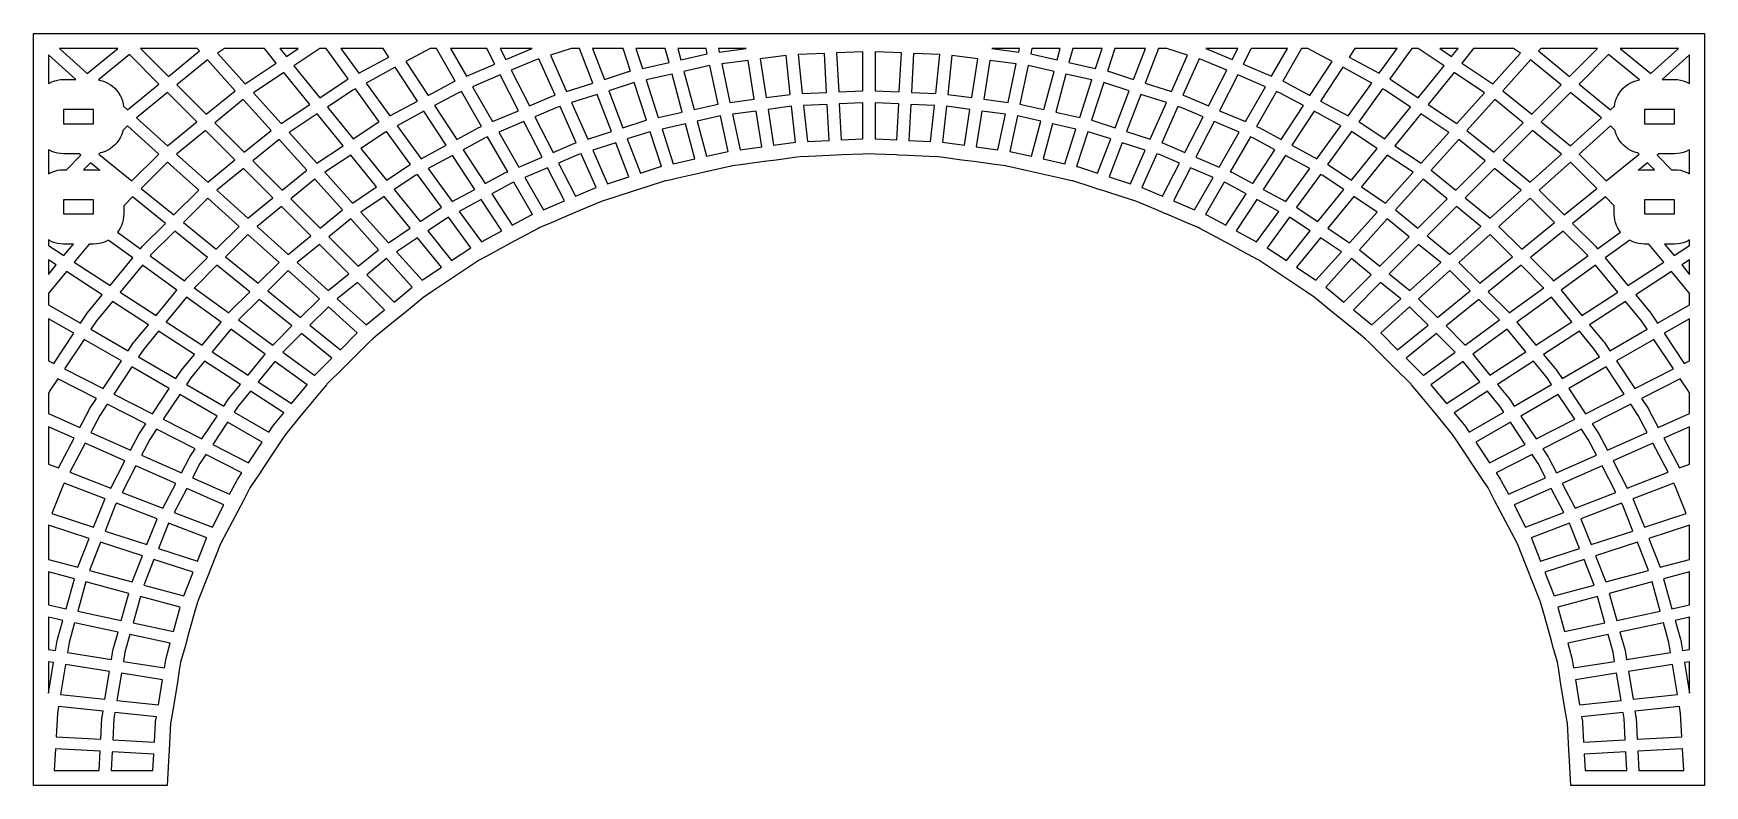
# Model space of a CAD drawing. Header units: millimetres. Extents: x 0 to 556, y 0 to 250.
import ezdxf

# ---------------------------------------------------------------- set-up
doc = ezdxf.new("R2010")
doc.units = ezdxf.units.MM

msp = doc.modelspace()

# ---------------------------------------------------------------- linework, layer by layer
at = {"color": 0}
for points in [[(0, 46.02), (0, 56.99), (0, 61.08), (0, 72.35), (0, 85.93), (0, 88.14), (0, 92.35), (0, 104.48), (0, 108.76), (0, 120.84), (0, 129.44), (0, 139.28), (0, 143.77), (0, 156.02), (0, 163.24), (0, 177.99), (0, 182.76), (0, 186.04), (0, 190), (0, 192.33), (0, 194.7), (0, 199.33), (0, 204.27), (0, 213.48), (0, 219.12), (0, 220), (0, 222.34), (0, 224.7), (0, 227.49), (0, 238.77), (0, 244.4), (0, 247.4), (0, 250), (3.09, 250), (6.15, 250), (12.48, 250), (24.92, 250), (30.58, 250), (34.24, 250), (40.57, 250), (49.96, 250), (55.34, 250), (63.86, 250), (71.06, 250), (72.73, 250), (77.88, 250), (93.64, 250), (104.41, 250), (113.01, 250), (117.78, 250), (131.1, 250), (143.49, 250), (148.12, 250), (152.61, 250), (164.25, 250), (168.63, 250), (179.64, 250), (198.62, 250), (208.69, 250), (212.83, 250), (222.57, 250), (226.66, 250), (236.13, 250), (240.18, 250), (249.46, 250), (253.48, 250), (262.65, 250), (266.65, 250), (275.75, 250), (279.75, 250), (288.85, 250), (292.85, 250), (302.02, 250), (306.04, 250), (315.32, 250), (319.37, 250), (328.84, 250), (332.93, 250), (342.67, 250), (346.81, 250), (356.88, 250), (375.86, 250), (386.87, 250), (391.25, 250), (402.89, 250), (407.38, 250), (412.01, 250), (424.4, 250), (437.72, 250), (442.49, 250), (451.09, 250), (461.86, 250), (477.62, 250), (482.77, 250), (484.44, 250), (491.64, 250), (500.16, 250), (505.54, 250), (514.93, 250), (521.26, 250), (524.92, 250), (530.58, 250), (543.02, 250), (549.35, 250), (552.41, 250), (555.5, 250), (555.5, 247.4), (555.5, 244.4), (555.5, 238.77), (555.5, 227.49), (555.5, 224.7), (555.5, 222.34), (555.5, 220), (555.5, 219.12), (555.5, 213.48), (555.5, 204.27), (555.5, 199.33), (555.5, 194.7), (555.5, 192.33), (555.5, 190), (555.5, 186.04), (555.5, 182.76), (555.5, 177.99), (555.5, 163.24), (555.5, 156.02), (555.5, 143.77), (555.5, 139.28), (555.5, 129.44), (555.5, 120.84), (555.5, 108.76), (555.5, 104.48), (555.5, 92.35), (555.5, 88.14), (555.5, 85.93), (555.5, 72.35), (555.5, 61.08), (555.5, 56.99), (555.5, 46.02), (555.5, 41.97), (555.5, 31.2), (555.5, 27.18), (555.5, 16.56), (555.5, 12.55), (555.5, 2), (555.5, 0), (511.06, 0), (510.95, 2), (510.5, 10.2), (510.43, 11.62), (510.29, 14.19), (509.94, 20.58), (509.64, 22.36), (509.42, 23.73), (508.99, 26.32), (507.66, 34.39), (507.01, 38.34), (506.58, 40.97), (505.1, 46.28), (504.6, 48.06), (504.02, 50.14), (501.84, 57.98), (501.01, 60.96), (500.68, 61.8), (497.68, 69.36), (497.32, 70.26), (496.2, 73.08), (493.3, 80.36), (493.2, 80.56), (492.2, 82.46), (491.32, 84.13), (487.59, 91.24), (485.72, 94.78), (483.51, 98.99), (481.72, 101.68), (479.49, 105.04), (475.1, 111.63), (472.88, 114.97), (471.74, 116.67), (468.02, 121.18), (465.46, 124.29), (460.5, 130.31), (458.1, 133.22), (457.94, 133.39), (452.42, 138.87), (449.85, 141.42), (449.56, 141.7), (444.12, 147.11), (442.73, 148.49), (441.13, 149.8), (435.21, 154.63), (432.09, 157.17), (426.25, 161.93), (425.76, 162.33), (422.93, 164.22), (416.68, 168.39), (413.34, 170.62), (407.37, 174.61), (407.16, 174.72), (403.61, 176.64), (397.12, 180.14), (395.83, 180.84), (393.59, 182.04), (387.73, 185.2), (387.13, 185.46), (383.43, 187.04), (376.74, 189.88), (376.68, 189.91), (373.05, 191.45), (367.03, 194.01), (366.41, 194.22), (362.58, 195.45), (355.76, 197.65), (353.8, 198.28), (351.95, 198.87), (345.48, 200.96), (345.17, 201.03), (341.25, 201.91), (334.34, 203.47), (332.39, 203.91), (330.43, 204.35), (323.56, 205.9), (323.27, 205.96), (319.59, 206.46), (312.62, 207.39), (308.66, 207.92), (301.71, 208.84), (300.62, 208.99), (297.72, 209.12), (290.73, 209.43), (287.59, 209.56), (286.73, 209.6), (279.75, 209.91), (277.75, 210), (275.75, 209.91), (268.77, 209.6), (264.77, 209.43), (257.78, 209.12), (254.88, 208.99), (253.79, 208.84), (246.84, 207.92), (242.88, 207.39), (235.91, 206.46), (232.23, 205.96), (231.94, 205.9), (225.07, 204.35), (223.53, 204), (221.16, 203.47), (214.25, 201.91), (211.94, 201.39), (210.33, 201.03), (210.02, 200.96), (203.55, 198.87), (199.74, 197.65), (192.92, 195.45), (189.09, 194.22), (188.47, 194.01), (182.45, 191.45), (178.76, 189.88), (172.07, 187.04), (168.37, 185.46), (167.77, 185.2), (161.91, 182.04), (158.38, 180.14), (151.89, 176.64), (150.52, 175.9), (148.34, 174.72), (148.13, 174.61), (142.16, 170.62), (138.82, 168.39), (132.57, 164.22), (129.74, 162.33), (129.25, 161.93), (123.41, 157.17), (120.29, 154.63), (114.37, 149.8), (112.77, 148.49), (111.38, 147.11), (105.94, 141.7), (103.08, 138.87), (97.56, 133.39), (97.4, 133.22), (95, 130.31), (90.04, 124.29), (87.48, 121.18), (83.76, 116.67), (82.62, 114.97), (81.27, 112.93), (80.4, 111.63), (76.01, 105.04), (75.32, 104), (73.78, 101.68), (71.99, 98.99), (69.78, 94.78), (67.91, 91.24), (64.18, 84.13), (62.3, 80.56), (62.2, 80.36), (59.3, 73.08), (57.82, 69.36), (54.82, 61.8), (54.49, 60.96), (53.66, 57.98), (51.48, 50.14), (50.4, 46.28), (48.92, 40.97), (48.49, 38.34), (47.84, 34.39), (46.51, 26.32), (45.86, 22.36), (45.56, 20.58), (45.21, 14.19), (45.07, 11.49), (45, 10.2), (44.55, 2), (44.44, 0), (0, 0), (0, 2), (0, 12.55), (0, 16.56), (0, 27.18), (0, 31.2), (0, 41.97), (0, 46.02)], [(28.11, 245), (8.64, 245), (17.9, 236.66), (28.11, 245)], [(44.85, 235.73), (55.2, 244.18), (54.46, 245), (35.58, 245), (44.85, 235.73)], [(63.57, 245), (61.24, 243.44), (70.43, 233.25), (80.73, 240.12), (76.78, 245), (63.57, 245)], [(88.04, 245), (81.93, 245), (84.07, 242.35), (88.04, 245)], [(86.6, 239.23), (95.18, 228.63), (103.94, 234.48), (104.26, 234.67), (104.63, 234.87), (97.27, 245), (95.24, 245), (86.6, 239.23)], [(108.19, 236.79), (118.11, 242.14), (116.26, 245), (102.22, 245), (108.19, 236.79)], [(123.83, 240.68), (131.17, 229.39), (139.16, 233.7), (139.49, 233.86), (140.24, 234.18), (133.99, 245), (131.83, 245), (123.83, 240.68)], [(143.94, 235.76), (153.34, 239.76), (150.67, 245), (138.61, 245), (143.94, 235.76)], [(155.16, 245), (157.03, 241.33), (165.22, 244.81), (165.56, 244.94), (165.74, 245), (155.16, 245)], [(185.98, 233.48), (181.56, 245), (178.79, 245), (171.85, 242.77), (177.24, 230.67), (185.98, 233.48)], [(189.79, 234.71), (197.83, 237.3), (198.18, 237.4), (198.49, 237.47), (196.04, 245), (185.85, 245), (189.79, 234.71)], [(202.41, 238.35), (211.28, 240.35), (210.03, 245), (200.25, 245), (202.41, 238.35)], [(214.17, 245), (215.18, 241.23), (223.98, 243.21), (224.01, 243.22), (223.63, 245), (214.17, 245)], [(227.98, 243.76), (236.93, 244.96), (236.92, 245), (227.72, 245), (227.98, 243.76)], [(318.57, 244.96), (327.52, 243.76), (327.78, 245), (318.58, 245), (318.57, 244.96)], [(331.87, 245), (331.49, 243.22), (331.52, 243.21), (340.32, 241.23), (341.33, 245), (331.87, 245)], [(344.22, 240.35), (353.09, 238.35), (355.25, 245), (345.47, 245), (344.22, 240.35)], [(357.32, 237.4), (357.67, 237.3), (365.71, 234.71), (369.65, 245), (359.46, 245), (357.01, 237.47), (357.32, 237.4)], [(378.26, 230.67), (383.65, 242.77), (376.71, 245), (373.94, 245), (369.52, 233.48), (378.26, 230.67)], [(389.76, 245), (389.94, 244.94), (390.28, 244.81), (398.47, 241.33), (400.34, 245), (389.76, 245)], [(402.16, 239.76), (411.56, 235.76), (416.89, 245), (404.83, 245), (402.16, 239.76)], [(423.67, 245), (421.51, 245), (415.26, 234.18), (416.01, 233.86), (416.34, 233.7), (424.33, 229.39), (431.67, 240.68), (423.67, 245)], [(437.39, 242.14), (447.31, 236.79), (453.28, 245), (439.24, 245), (437.39, 242.14)], [(460.26, 245), (458.23, 245), (450.87, 234.87), (451.24, 234.67), (451.56, 234.48), (460.32, 228.63), (468.9, 239.23), (460.26, 245)], [(473.57, 245), (467.46, 245), (471.43, 242.35), (473.57, 245)], [(478.72, 245), (474.77, 240.12), (485.07, 233.25), (494.26, 243.44), (491.93, 245), (478.72, 245)], [(500.3, 244.18), (510.65, 235.73), (519.92, 245), (501.04, 245), (500.3, 244.18)], [(546.86, 245), (527.39, 245), (537.6, 236.66), (546.86, 245)], [(6.17, 233.94), (7.1, 234.27), (8.05, 234.51), (9.02, 234.65), (10, 234.7), (14.1, 234.7), (5, 242.89), (5, 233.35), (5.29, 233.52), (6.17, 233.94)], [(23.83, 233.94), (24.71, 233.52), (25.56, 233.01), (26.34, 232.43), (27.07, 231.77), (27.73, 231.04), (28.31, 230.26), (28.82, 229.41), (29.24, 228.53), (29.57, 227.6), (29.81, 226.65), (29.93, 225.83), (31.25, 224.64), (41.73, 233.19), (31.95, 242.97), (21.64, 234.55), (21.95, 234.51), (22.9, 234.27), (23.83, 233.94)], [(67.09, 230.97), (57.88, 241.2), (57.85, 241.18), (47.69, 232.89), (57.47, 223.11), (67.09, 230.97)], [(158.85, 237.76), (164.9, 225.89), (172.44, 229.11), (172.78, 229.23), (173.41, 229.44), (168.02, 241.53), (166.78, 241.13), (158.85, 237.76)], [(224.84, 239.31), (216.22, 237.36), (219.61, 224.72), (227.56, 226.52), (224.84, 239.31)], [(237.55, 241.01), (228.82, 239.84), (231.53, 227.07), (239.59, 228.15), (237.55, 241.01)], [(243.56, 228.68), (251.59, 229.75), (250.23, 242.7), (241.52, 241.54), (243.56, 228.68)], [(262.99, 243.35), (254.22, 242.96), (255.58, 230.02), (263.67, 230.38), (262.99, 243.35)], [(275.75, 243.91), (266.99, 243.52), (267.67, 230.56), (275.75, 230.92), (275.75, 243.91)], [(279.75, 230.92), (287.83, 230.56), (288.51, 243.52), (279.75, 243.91), (279.75, 230.92)], [(291.83, 230.38), (299.92, 230.02), (301.28, 242.96), (292.51, 243.35), (291.83, 230.38)], [(313.98, 241.54), (305.27, 242.7), (303.91, 229.75), (311.94, 228.68), (313.98, 241.54)], [(326.68, 239.84), (317.95, 241.01), (315.91, 228.15), (323.97, 227.07), (326.68, 239.84)], [(339.28, 237.36), (330.66, 239.31), (327.94, 226.52), (335.89, 224.72), (339.28, 237.36)], [(388.72, 241.13), (387.48, 241.53), (382.09, 229.44), (382.72, 229.23), (383.06, 229.11), (390.6, 225.89), (396.65, 237.76), (388.72, 241.13)], [(497.65, 241.18), (497.62, 241.2), (488.41, 230.97), (498.03, 223.11), (507.81, 232.89), (497.65, 241.18)], [(525.93, 227.6), (526.26, 228.53), (526.68, 229.41), (527.19, 230.26), (527.77, 231.04), (528.43, 231.77), (529.16, 232.43), (529.94, 233.01), (530.79, 233.52), (531.67, 233.94), (532.6, 234.27), (533.55, 234.51), (533.86, 234.55), (523.55, 242.97), (513.77, 233.19), (524.25, 224.64), (525.57, 225.83), (525.69, 226.65), (525.93, 227.6)], [(546.48, 234.65), (547.45, 234.51), (548.4, 234.27), (549.33, 233.94), (550.21, 233.52), (550.5, 233.35), (550.5, 242.89), (541.4, 234.7), (545.5, 234.7), (546.48, 234.65)], [(83.26, 237), (73.13, 230.24), (82.31, 220.04), (91.84, 226.4), (83.26, 237)], [(120.3, 238.78), (110.56, 233.52), (118.52, 222.57), (127.64, 227.48), (120.3, 238.78)], [(155.16, 236.19), (145.96, 232.27), (152.65, 220.68), (161.21, 224.32), (155.16, 236.19)], [(191.23, 230.97), (195.96, 218.66), (203.31, 221.03), (203.66, 221.13), (203.79, 221.16), (199.73, 233.65), (199.06, 233.49), (191.23, 230.97)], [(212.31, 236.48), (203.65, 234.53), (207.71, 222.04), (215.7, 223.84), (212.31, 236.48)], [(351.85, 234.53), (343.19, 236.48), (339.8, 223.84), (347.79, 222.04), (351.85, 234.53)], [(359.54, 218.66), (364.27, 230.97), (356.44, 233.49), (355.77, 233.65), (351.71, 221.16), (351.84, 221.13), (352.19, 221.03), (359.54, 218.66)], [(409.54, 232.27), (400.34, 236.19), (394.29, 224.32), (402.85, 220.68), (409.54, 232.27)], [(444.94, 233.52), (435.2, 238.78), (427.86, 227.48), (436.98, 222.57), (444.94, 233.52)], [(482.37, 230.24), (472.24, 237), (463.66, 226.4), (473.19, 220.04), (482.37, 230.24)], [(44.57, 230.35), (34.26, 221.93), (44.6, 212.62), (54.35, 220.57), (44.57, 230.35)], [(69.77, 227.99), (60.31, 220.27), (70.09, 210.49), (78.99, 217.76), (69.77, 227.99)], [(97.71, 225.51), (106.29, 214.91), (114.43, 220.34), (114.75, 220.53), (114.97, 220.65), (107.01, 231.61), (106.16, 231.15), (97.71, 225.51)], [(133.35, 226.02), (140.69, 214.73), (148.06, 218.71), (148.4, 218.87), (148.94, 219.1), (142.25, 230.69), (141.06, 230.18), (133.35, 226.02)], [(187.42, 229.74), (178.88, 226.99), (184.26, 214.9), (192.14, 217.43), (187.42, 229.74)], [(376.62, 226.99), (368.08, 229.74), (363.36, 217.43), (371.24, 214.9), (376.62, 226.99)], [(414.44, 230.18), (413.25, 230.69), (406.56, 219.1), (407.1, 218.87), (407.44, 218.71), (414.81, 214.73), (422.15, 226.02), (414.44, 230.18)], [(449.34, 231.15), (448.49, 231.61), (440.53, 220.65), (440.75, 220.53), (441.07, 220.34), (449.21, 214.91), (457.79, 225.51), (449.34, 231.15)], [(495.19, 220.27), (485.73, 227.99), (476.51, 217.76), (485.41, 210.49), (495.19, 220.27)], [(501.15, 220.57), (510.9, 212.62), (521.24, 221.93), (510.93, 230.35), (501.15, 220.57)], [(10, 224.7), (10, 220), (20, 220), (20, 224.7), (10, 224.7)], [(94.37, 223.28), (85.02, 217.04), (94.2, 206.84), (102.95, 212.68), (94.37, 223.28)], [(129.82, 224.12), (120.89, 219.3), (128.85, 208.34), (137.16, 212.82), (129.82, 224.12)], [(166.72, 222.32), (172.76, 210.46), (179.67, 213.4), (180.01, 213.53), (180.43, 213.66), (175.05, 225.76), (174.01, 225.43), (166.72, 222.32)], [(228.39, 222.6), (220.64, 220.86), (223.77, 209.18), (230.9, 210.79), (228.39, 222.6)], [(240.22, 224.2), (232.36, 223.15), (234.87, 211.36), (242.1, 212.33), (240.22, 224.2)], [(252.01, 225.77), (244.18, 224.73), (246.06, 212.86), (253.27, 213.82), (252.01, 225.77)], [(263.88, 226.39), (256, 226.04), (257.26, 214.1), (264.51, 214.42), (263.88, 226.39)], [(275.75, 226.91), (267.88, 226.56), (268.51, 214.6), (275.75, 214.92), (275.75, 226.91)], [(287.62, 226.56), (279.75, 226.91), (279.75, 214.92), (286.99, 214.6), (287.62, 226.56)], [(299.5, 226.04), (291.62, 226.39), (290.99, 214.42), (298.24, 214.1), (299.5, 226.04)], [(311.32, 224.73), (303.49, 225.77), (302.23, 213.82), (309.44, 212.86), (311.32, 224.73)], [(323.14, 223.15), (315.28, 224.2), (313.4, 212.33), (320.63, 211.36), (323.14, 223.15)], [(334.86, 220.86), (327.11, 222.6), (324.6, 210.79), (331.73, 209.18), (334.86, 220.86)], [(381.49, 225.43), (380.45, 225.76), (375.07, 213.66), (375.49, 213.53), (375.83, 213.4), (382.74, 210.46), (388.78, 222.32), (381.49, 225.43)], [(434.61, 219.3), (425.68, 224.12), (418.34, 212.82), (426.65, 208.34), (434.61, 219.3)], [(470.48, 217.04), (461.13, 223.28), (452.55, 212.68), (461.3, 206.84), (470.48, 217.04)], [(535.5, 224.7), (535.5, 220), (545.5, 220), (545.5, 224.7), (535.5, 224.7)], [(28.82, 215.29), (28.31, 214.44), (27.73, 213.66), (27.07, 212.93), (26.34, 212.27), (25.56, 211.69), (24.71, 211.18), (23.83, 210.76), (22.9, 210.43), (22.21, 210.26), (21.79, 209.84), (32.69, 201.02), (41.64, 209.9), (31.26, 219.25), (29.72, 217.72), (29.57, 217.1), (29.24, 216.17), (28.82, 215.29)], [(57.19, 217.73), (47.61, 209.91), (57.95, 200.6), (66.97, 207.95), (57.19, 217.73)], [(108.82, 211.79), (117.41, 201.19), (124.92, 206.21), (125.24, 206.4), (125.3, 206.43), (117.34, 217.38), (116.65, 217.01), (108.82, 211.79)], [(163.03, 220.75), (154.66, 217.19), (161.35, 205.6), (169.07, 208.89), (163.03, 220.75)], [(208.49, 205.72), (208.78, 205.8), (205.03, 217.34), (204.54, 217.23), (197.39, 214.92), (201.76, 203.55), (208.49, 205.72)], [(216.74, 219.98), (208.95, 218.22), (212.7, 206.69), (219.87, 208.3), (216.74, 219.98)], [(346.55, 218.22), (338.76, 219.98), (335.63, 208.3), (342.8, 206.69), (346.55, 218.22)], [(347.01, 205.72), (353.74, 203.55), (358.11, 214.92), (350.96, 217.23), (350.47, 217.34), (346.72, 205.8), (347.01, 205.72)], [(400.84, 217.19), (392.47, 220.75), (386.43, 208.89), (394.15, 205.6), (400.84, 217.19)], [(438.85, 217.01), (438.16, 217.38), (430.2, 206.43), (430.26, 206.4), (430.58, 206.21), (438.09, 201.19), (446.68, 211.79), (438.85, 217.01)], [(507.89, 209.91), (498.31, 217.73), (488.53, 207.95), (497.55, 200.6), (507.89, 209.91)], [(532.6, 210.43), (531.67, 210.76), (530.79, 211.18), (529.94, 211.69), (529.16, 212.27), (528.43, 212.93), (527.77, 213.66), (527.19, 214.44), (526.68, 215.29), (526.26, 216.17), (525.93, 217.1), (525.78, 217.72), (524.24, 219.25), (513.86, 209.9), (522.81, 201.02), (533.71, 209.84), (533.29, 210.26), (532.6, 210.43)], [(15.24, 210), (10, 210), (9.02, 210.05), (8.05, 210.19), (7.1, 210.43), (6.17, 210.76), (5.29, 211.18), (5, 211.35), (5, 203.35), (5.29, 203.52), (6.17, 203.94), (7.1, 204.27), (8.05, 204.51), (9.02, 204.65), (10, 204.7), (10.94, 204.7), (15.81, 209.54), (15.24, 210)], [(81.67, 214.78), (72.93, 207.65), (82.71, 197.87), (90.89, 204.54), (81.67, 214.78)], [(142.87, 211.36), (150.21, 200.07), (156.97, 203.72), (157.3, 203.88), (157.65, 204.02), (150.96, 215.61), (149.96, 215.19), (142.87, 211.36)], [(193.58, 213.69), (185.9, 211.22), (190.87, 200.04), (197.94, 202.32), (193.58, 213.69)], [(369.6, 211.22), (361.92, 213.69), (357.56, 202.32), (364.63, 200.04), (369.6, 211.22)], [(405.54, 215.19), (404.54, 215.61), (397.85, 204.02), (398.2, 203.88), (398.53, 203.72), (405.29, 200.07), (412.63, 211.36), (405.54, 215.19)], [(482.57, 207.65), (473.83, 214.78), (464.61, 204.54), (472.79, 197.87), (482.57, 207.65)], [(550.21, 211.18), (549.33, 210.76), (548.4, 210.43), (547.45, 210.19), (546.48, 210.05), (545.5, 210), (540.26, 210), (539.69, 209.54), (544.56, 204.7), (545.5, 204.7), (546.48, 204.65), (547.45, 204.51), (548.4, 204.27), (549.33, 203.94), (550.21, 203.52), (550.5, 203.35), (550.5, 211.35), (550.21, 211.18)], [(20, 204.7), (20.98, 204.65), (21.95, 204.51), (22.06, 204.48), (18.94, 207.01), (16.62, 204.7), (20, 204.7)], [(44.62, 207.22), (35.82, 198.49), (46.72, 189.66), (54.99, 197.88), (44.62, 207.22)], [(105.48, 209.56), (96.91, 203.83), (106.09, 193.63), (114.06, 198.96), (105.48, 209.56)], [(139.34, 209.46), (131.22, 205.08), (139.18, 194.12), (146.68, 198.16), (139.34, 209.46)], [(186.51, 198.62), (186.93, 198.77), (187.04, 198.81), (182.07, 209.99), (181.24, 209.72), (174.58, 206.89), (180.17, 195.92), (186.51, 198.62)], [(368.57, 198.77), (368.99, 198.62), (375.33, 195.92), (380.92, 206.89), (374.26, 209.72), (373.43, 209.99), (368.46, 198.81), (368.57, 198.77)], [(424.28, 205.08), (416.16, 209.46), (408.82, 198.16), (416.32, 194.12), (424.28, 205.08)], [(458.59, 203.83), (450.02, 209.56), (441.44, 198.96), (449.41, 193.63), (458.59, 203.83)], [(519.68, 198.49), (510.88, 207.22), (500.51, 197.88), (508.78, 189.66), (519.68, 198.49)], [(533.55, 204.51), (534.52, 204.65), (535.5, 204.7), (538.88, 204.7), (536.56, 207.01), (533.44, 204.48), (533.55, 204.51)], [(69.81, 205.11), (60.96, 197.89), (71.31, 188.57), (79.59, 195.33), (69.81, 205.11)], [(93.57, 201.57), (85.55, 195.03), (95.33, 185.25), (102.78, 191.33), (93.57, 201.57)], [(128.52, 187.47), (135.42, 192.07), (135.63, 192.2), (127.67, 203.16), (127.14, 202.88), (119.93, 198.07), (128.52, 187.47)], [(165.39, 189.6), (165.81, 189.8), (165.85, 189.82), (159.66, 200.54), (158.87, 200.2), (152.39, 196.7), (159.18, 186.25), (165.39, 189.6)], [(170.89, 205.32), (163.37, 202.11), (169.56, 191.4), (176.48, 194.35), (170.89, 205.32)], [(392.13, 202.11), (384.61, 205.32), (379.02, 194.35), (385.94, 191.4), (392.13, 202.11)], [(389.69, 189.8), (390.11, 189.6), (396.32, 186.25), (403.11, 196.7), (396.63, 200.2), (395.84, 200.54), (389.65, 189.82), (389.69, 189.8)], [(427.83, 203.16), (419.87, 192.2), (420.08, 192.07), (426.98, 187.47), (435.57, 198.07), (428.36, 202.88), (427.83, 203.16)], [(469.95, 195.03), (461.93, 201.57), (452.72, 191.33), (460.17, 185.25), (469.95, 195.03)], [(494.54, 197.89), (485.69, 205.11), (475.91, 195.33), (484.19, 188.57), (494.54, 197.89)], [(20, 190), (20, 194.7), (10, 194.7), (10, 190), (20, 190)], [(30, 190), (29.95, 189.02), (29.81, 188.05), (29.57, 187.1), (29.24, 186.17), (28.82, 185.29), (28.31, 184.44), (27.95, 183.96), (35.54, 178.45), (35.91, 178.9), (36.18, 179.2), (43.86, 186.83), (32.96, 195.65), (30, 192.71), (30, 190)], [(57.97, 195.2), (49.84, 187.13), (60.74, 178.31), (68.35, 185.86), (57.97, 195.2)], [(116.59, 195.83), (108.8, 190.63), (117.98, 180.43), (125.18, 185.23), (116.59, 195.83)], [(148.86, 194.8), (141.56, 190.86), (148.92, 180.72), (155.65, 184.35), (148.86, 194.8)], [(413.94, 190.86), (406.64, 194.8), (399.85, 184.35), (406.58, 180.72), (413.94, 190.86)], [(446.7, 190.63), (438.91, 195.83), (430.32, 185.23), (437.52, 180.43), (446.7, 190.63)], [(505.66, 187.13), (497.53, 195.2), (487.15, 185.86), (494.76, 178.31), (505.66, 187.13)], [(527.19, 184.44), (526.68, 185.29), (526.26, 186.17), (525.93, 187.1), (525.69, 188.05), (525.55, 189.02), (525.5, 190), (525.5, 192.71), (522.54, 195.65), (511.64, 186.83), (519.32, 179.2), (519.59, 178.9), (519.96, 178.45), (527.55, 183.96), (527.19, 184.44)], [(545.5, 190), (545.5, 194.7), (535.5, 194.7), (535.5, 190), (545.5, 190)], [(82.43, 192.49), (74.32, 185.86), (84.66, 176.55), (92.21, 182.71), (82.43, 192.49)], [(145.35, 178.77), (145.38, 178.78), (138, 188.94), (137.64, 188.74), (131.05, 184.34), (139, 174.52), (145.35, 178.77)], [(410.15, 178.77), (416.5, 174.52), (424.45, 184.34), (417.86, 188.74), (417.5, 188.94), (410.12, 178.78), (410.15, 178.77)], [(481.18, 185.86), (473.07, 192.49), (463.29, 182.71), (470.84, 176.55), (481.18, 185.86)], [(38.78, 176.09), (50.23, 167.78), (50.51, 168.12), (50.78, 168.41), (57.88, 175.47), (46.99, 184.29), (39, 176.36), (38.78, 176.09)], [(105.46, 188.36), (98.17, 182.41), (107.95, 172.63), (114.68, 178.12), (105.46, 188.36)], [(457.33, 182.41), (450.04, 188.36), (440.82, 178.12), (447.55, 172.63), (457.33, 182.41)], [(516.5, 176.36), (508.51, 184.29), (497.62, 175.47), (504.72, 168.41), (504.99, 168.12), (505.27, 167.78), (516.72, 176.09), (516.5, 176.36)], [(10.16, 176.16), (13.33, 180), (10, 180), (9.02, 180.05), (8.05, 180.19), (7.1, 180.43), (6.17, 180.76), (5.29, 181.18), (5, 181.35), (5, 179.51), (10.16, 176.16)], [(24.86, 181.27), (24.71, 181.18), (23.83, 180.76), (22.9, 180.43), (21.95, 180.19), (20.98, 180.05), (20, 180), (18.51, 180), (13.54, 173.97), (25.46, 166.22), (32.99, 175.36), (24.86, 181.27)], [(71.32, 183.18), (63.87, 175.77), (74.76, 166.95), (81.7, 173.83), (71.32, 183.18)], [(95.05, 179.87), (87.67, 173.84), (98.01, 164.53), (104.83, 170.09), (95.05, 179.87)], [(127.7, 182.11), (120.68, 177.43), (129.19, 167.98), (135.66, 172.29), (127.7, 182.11)], [(434.82, 177.43), (427.8, 182.11), (419.84, 172.29), (426.31, 167.98), (434.82, 177.43)], [(467.83, 173.84), (460.45, 179.87), (450.67, 170.09), (457.49, 164.53), (467.83, 173.84)], [(491.63, 175.77), (484.18, 183.18), (473.8, 173.83), (480.74, 166.95), (491.63, 175.77)], [(541.96, 173.97), (536.99, 180), (535.5, 180), (534.52, 180.05), (533.55, 180.19), (532.6, 180.43), (531.67, 180.76), (530.79, 181.18), (530.64, 181.27), (522.51, 175.36), (530.04, 166.22), (541.96, 173.97)], [(550.5, 181.35), (550.21, 181.18), (549.33, 180.76), (548.4, 180.43), (547.45, 180.19), (546.48, 180.05), (545.5, 180), (542.17, 180), (545.34, 176.16), (550.5, 179.51), (550.5, 181.35)], [(5, 174.74), (5, 169.89), (7.6, 173.05), (5, 174.74)], [(36.23, 173), (28.84, 164.03), (40.76, 156.29), (47.68, 164.68), (36.23, 173)], [(53.47, 165.42), (64.92, 157.1), (65.11, 157.34), (65.38, 157.63), (71.91, 164.11), (61.01, 172.94), (53.6, 165.58), (53.47, 165.42)], [(117.36, 175.15), (110.79, 169.79), (119.86, 160.72), (125.9, 165.65), (117.36, 175.15)], [(444.71, 169.79), (438.14, 175.15), (429.6, 165.65), (435.64, 160.72), (444.71, 169.79)], [(501.9, 165.58), (494.49, 172.94), (483.59, 164.11), (490.12, 157.63), (490.39, 157.34), (490.58, 157.1), (502.03, 165.42), (501.9, 165.58)], [(526.66, 164.03), (519.27, 173), (507.82, 164.68), (514.74, 156.29), (526.66, 164.03)], [(550.5, 169.89), (550.5, 174.74), (547.9, 173.05), (550.5, 169.89)], [(5, 163.53), (5, 159.78), (15.61, 153.66), (17.61, 156.67), (17.86, 156.99), (22.9, 163.12), (10.98, 170.86), (5.24, 163.89), (5, 163.53)], [(84.68, 171.15), (77.89, 164.42), (88.79, 155.59), (95.05, 161.81), (84.68, 171.15)], [(107.67, 167.25), (101.02, 161.82), (110.61, 153.18), (116.74, 158.18), (107.67, 167.25)], [(454.48, 161.82), (447.83, 167.25), (438.76, 158.18), (444.89, 153.18), (454.48, 161.82)], [(477.61, 164.42), (470.82, 171.15), (460.45, 161.81), (466.71, 155.59), (477.61, 164.42)], [(550.5, 163.53), (550.26, 163.89), (544.52, 170.86), (532.6, 163.12), (537.64, 156.99), (537.89, 156.67), (539.89, 153.66), (550.5, 159.78), (550.5, 163.53)], [(50.92, 162.33), (44.14, 154.09), (56.06, 146.35), (62.37, 154.01), (50.92, 162.33)], [(68.16, 154.75), (79.61, 146.43), (79.71, 146.55), (79.98, 146.85), (85.93, 152.76), (75.04, 161.58), (68.2, 154.79), (68.16, 154.75)], [(487.3, 154.79), (480.46, 161.58), (469.57, 152.76), (475.52, 146.85), (475.79, 146.55), (475.89, 146.43), (487.34, 154.75), (487.3, 154.79)], [(511.36, 154.09), (504.58, 162.33), (493.13, 154.01), (499.44, 146.35), (511.36, 154.09)], [(19.08, 151.65), (31.5, 144.48), (33.32, 147.22), (33.56, 147.55), (38.2, 153.18), (26.28, 160.92), (20.94, 154.45), (19.08, 151.65)], [(98.03, 159.13), (91.91, 153.06), (102.03, 144.87), (107.66, 150.46), (98.03, 159.13)], [(463.59, 153.06), (457.47, 159.13), (447.84, 150.46), (453.47, 144.87), (463.59, 153.06)], [(534.56, 154.45), (529.22, 160.92), (517.3, 153.18), (521.94, 147.55), (522.18, 147.22), (524, 144.48), (536.42, 151.65), (534.56, 154.45)], [(6.74, 140.33), (13.39, 150.32), (5, 155.16), (5, 141.22), (6.74, 140.33)], [(34.97, 142.48), (47.38, 135.31), (49.02, 137.78), (49.26, 138.1), (53.5, 143.24), (41.58, 150.99), (36.65, 145), (34.97, 142.48)], [(65.61, 151.65), (59.44, 144.16), (71.36, 136.42), (77.06, 143.34), (65.61, 151.65)], [(93.88, 136.77), (99.18, 142.03), (89.06, 150.22), (82.86, 144.07), (93.49, 136.34), (93.54, 136.4), (93.88, 136.77)], [(461.96, 136.4), (462.01, 136.34), (472.64, 144.07), (466.44, 150.22), (456.32, 142.03), (461.62, 136.77), (461.96, 136.4)], [(496.06, 144.16), (489.89, 151.65), (478.44, 143.34), (484.14, 136.42), (496.06, 144.16)], [(518.85, 145), (513.92, 150.99), (502, 143.24), (506.24, 138.1), (506.48, 137.78), (508.12, 135.31), (520.53, 142.48), (518.85, 145)], [(542.11, 150.32), (548.76, 140.33), (550.5, 141.22), (550.5, 155.16), (542.11, 150.32)], [(16.86, 148.32), (10.33, 138.5), (23.16, 131.96), (29.27, 141.15), (16.86, 148.32)], [(545.17, 138.5), (538.64, 148.32), (526.23, 141.15), (532.34, 131.96), (545.17, 138.5)], [(32.75, 139.14), (26.75, 130.14), (39.58, 123.6), (45.16, 131.98), (32.75, 139.14)], [(50.85, 133.31), (63.27, 126.14), (64.73, 128.33), (64.97, 128.66), (68.8, 133.31), (56.88, 141.05), (52.35, 135.56), (50.85, 133.31)], [(80.3, 140.98), (74.74, 134.22), (85.82, 127.03), (90.94, 133.25), (80.3, 140.98)], [(480.76, 134.22), (475.2, 140.98), (464.56, 133.25), (469.68, 127.03), (480.76, 134.22)], [(503.15, 135.56), (498.62, 141.05), (486.7, 133.31), (490.53, 128.66), (490.77, 128.33), (492.23, 126.14), (504.65, 133.31), (503.15, 135.56)], [(528.75, 130.14), (522.75, 139.14), (510.34, 131.98), (515.92, 123.6), (528.75, 130.14)], [(5, 130.36), (5, 123.63), (15.38, 119), (18.48, 124.9), (18.69, 125.25), (20.93, 128.61), (8.09, 135.15), (5.36, 131.05), (5, 130.36)], [(550.5, 130.36), (550.14, 131.05), (547.41, 135.15), (534.57, 128.61), (536.81, 125.25), (537.02, 124.9), (540.12, 119), (550.5, 123.63), (550.5, 130.36)], [(48.63, 129.97), (43.17, 121.77), (56, 115.23), (61.05, 122.8), (48.63, 129.97)], [(79.6, 119.44), (79.9, 119.85), (83.26, 123.92), (72.18, 131.12), (68.06, 126.11), (66.74, 124.14), (78.29, 117.47), (79.6, 119.44)], [(475.6, 119.85), (475.9, 119.44), (477.21, 117.47), (488.76, 124.14), (487.44, 126.11), (483.32, 131.12), (472.24, 123.92), (475.6, 119.85)], [(512.33, 121.77), (506.87, 129.97), (494.45, 122.8), (499.5, 115.23), (512.33, 121.77)], [(19.04, 117.37), (32.29, 111.47), (35.13, 116.88), (35.35, 117.24), (37.35, 120.25), (24.52, 126.78), (22.02, 123.03), (19.04, 117.37)], [(533.48, 123.03), (530.98, 126.78), (518.15, 120.25), (520.15, 117.24), (520.37, 116.88), (523.21, 111.47), (536.46, 117.37), (533.48, 123.03)], [(8.32, 105.57), (13.52, 115.45), (5, 119.25), (5, 106.84), (8.32, 105.57)], [(35.95, 109.84), (49.2, 103.94), (51.79, 108.87), (52, 109.22), (53.77, 111.88), (40.94, 118.42), (38.68, 115.02), (35.95, 109.84)], [(64.52, 120.8), (59.59, 113.4), (71.53, 107.32), (76.06, 114.13), (64.52, 120.8)], [(495.91, 113.4), (490.98, 120.8), (479.44, 114.13), (483.97, 107.32), (495.91, 113.4)], [(516.82, 115.02), (514.56, 118.42), (501.73, 111.88), (503.5, 109.22), (503.71, 108.87), (506.3, 103.94), (519.55, 109.84), (516.82, 115.02)], [(541.98, 115.45), (547.18, 105.57), (550.5, 106.84), (550.5, 119.25), (541.98, 115.45)], [(17.18, 113.82), (12.08, 104.12), (25.69, 98.9), (30.43, 107.93), (17.18, 113.82)], [(543.42, 104.12), (538.32, 113.82), (525.07, 107.93), (529.81, 98.9), (543.42, 104.12)], [(34.09, 106.3), (29.45, 97.46), (43.05, 92.23), (47.34, 100.4), (34.09, 106.3)], [(67.56, 101.32), (67.83, 101.76), (69.29, 103.97), (57.36, 110.05), (55.33, 107.01), (52.87, 102.31), (65.2, 96.82), (67.56, 101.32)], [(487.67, 101.76), (487.94, 101.32), (490.3, 96.82), (502.63, 102.31), (500.17, 107.01), (498.14, 110.05), (486.21, 103.97), (487.67, 101.76)], [(526.05, 97.46), (521.41, 106.3), (508.16, 100.4), (512.45, 92.23), (526.05, 97.46)], [(6.07, 90.38), (20.01, 85.85), (23.58, 94.85), (23.76, 95.24), (23.81, 95.34), (10.21, 100.56), (9.85, 99.88), (6.07, 90.38)], [(545.65, 99.88), (545.29, 100.56), (531.69, 95.34), (531.74, 95.24), (531.92, 94.85), (535.49, 85.85), (549.43, 90.38), (545.65, 99.88)], [(51, 98.77), (46.81, 90.79), (59.48, 85.93), (63.34, 93.27), (51, 98.77)], [(508.69, 90.79), (504.5, 98.77), (492.16, 93.27), (496.02, 85.93), (508.69, 90.79)], [(37.75, 80.08), (41.03, 88.35), (41.18, 88.67), (27.57, 93.89), (27.3, 93.37), (23.82, 84.61), (37.75, 80.08)], [(527.93, 93.89), (514.32, 88.67), (514.47, 88.35), (517.75, 80.08), (531.68, 84.61), (528.2, 93.37), (527.93, 93.89)], [(5, 86.52), (5, 75.15), (14.72, 72.55), (18.52, 82.12), (5, 86.52)], [(57.55, 82.21), (57.62, 82.36), (44.94, 87.23), (44.75, 86.87), (41.56, 78.85), (54.54, 74.63), (57.55, 82.21)], [(497.95, 82.21), (500.96, 74.63), (513.94, 78.85), (510.75, 86.87), (510.56, 87.23), (497.88, 82.36), (497.95, 82.21)], [(550.5, 75.15), (550.5, 86.52), (536.98, 82.12), (540.78, 72.55), (550.5, 75.15)], [(22.34, 80.89), (18.61, 71.51), (32.82, 67.7), (36.27, 76.36), (22.34, 80.89)], [(536.89, 71.51), (533.16, 80.89), (519.23, 76.36), (522.68, 67.7), (536.89, 71.51)], [(40.08, 75.12), (36.72, 66.66), (49.96, 63.11), (53.06, 70.9), (40.08, 75.12)], [(518.78, 66.66), (515.42, 75.12), (502.44, 70.9), (505.54, 63.11), (518.78, 66.66)], [(10.83, 58.78), (13.6, 68.71), (5, 71.01), (5, 60.02), (10.83, 58.78)], [(17.46, 67.67), (14.75, 57.95), (29.19, 54.88), (31.69, 63.86), (17.46, 67.67)], [(540.75, 57.95), (538.04, 67.67), (523.81, 63.86), (526.31, 54.88), (540.75, 57.95)], [(541.9, 68.71), (544.67, 58.78), (550.5, 60.02), (550.5, 71.01), (541.9, 68.71)], [(35.56, 62.82), (33.11, 54.04), (46.58, 51.18), (48.83, 59.27), (35.56, 62.82)], [(522.39, 54.04), (519.94, 62.82), (506.67, 59.27), (508.92, 51.18), (522.39, 54.04)], [(5, 55.93), (5, 45.22), (7.37, 44.85), (7.93, 48.25), (8.02, 48.67), (9.76, 54.92), (5, 55.93)], [(550.5, 45.22), (550.5, 55.93), (545.74, 54.92), (547.48, 48.67), (547.57, 48.25), (548.13, 44.85), (550.5, 45.22)], [(11.32, 44.22), (25.95, 41.91), (26.45, 44.94), (26.55, 45.36), (28.12, 51.02), (13.68, 54.09), (11.87, 47.6), (11.32, 44.22)], [(43.99, 41.78), (44.11, 42.31), (45.5, 47.32), (32.04, 50.18), (30.4, 44.29), (29.9, 41.28), (43.55, 39.12), (43.99, 41.78)], [(511.39, 42.31), (511.51, 41.78), (511.95, 39.12), (525.6, 41.28), (525.1, 44.29), (523.46, 50.18), (510, 47.32), (511.39, 42.31)], [(543.63, 47.6), (541.82, 54.09), (527.38, 51.02), (528.95, 45.36), (529.05, 44.94), (529.55, 41.91), (544.18, 44.22), (543.63, 47.6)], [(5.03, 30.67), (6.72, 40.9), (5, 41.17), (5, 30.68), (5.03, 30.67)], [(10.67, 40.28), (9.02, 30.26), (23.78, 28.7), (25.3, 37.96), (10.67, 40.28)], [(546.48, 30.26), (544.83, 40.28), (530.2, 37.96), (531.72, 28.7), (546.48, 30.26)], [(548.78, 40.9), (550.47, 30.67), (550.5, 30.68), (550.5, 41.17), (548.78, 40.9)], [(29.25, 37.33), (27.76, 28.29), (41.53, 26.84), (42.9, 35.17), (29.25, 37.33)], [(527.74, 28.29), (526.25, 37.33), (512.6, 35.17), (513.97, 26.84), (527.74, 28.29)], [(7.55, 16.16), (22.39, 15.39), (22.77, 22.47), (22.82, 22.9), (23.13, 24.75), (8.36, 26.3), (7.97, 23.92), (7.55, 16.16)], [(40.57, 20.86), (40.63, 21.4), (40.88, 22.89), (27.11, 24.33), (26.77, 22.25), (26.38, 15.18), (40.22, 14.45), (40.57, 20.86)], [(514.87, 21.4), (514.93, 20.86), (515.28, 14.45), (529.12, 15.18), (528.73, 22.25), (528.39, 24.33), (514.62, 22.89), (514.87, 21.4)], [(547.53, 23.92), (547.14, 26.3), (532.37, 24.75), (532.68, 22.9), (532.73, 22.47), (533.11, 15.39), (547.95, 16.16), (547.53, 23.92)], [(7.33, 12.17), (6.94, 5), (21.82, 5), (22.17, 11.39), (7.33, 12.17)], [(26.16, 11.18), (25.83, 5), (39.71, 5), (40, 10.46), (26.16, 11.18)], [(529.34, 11.18), (515.5, 10.46), (515.79, 5), (529.67, 5), (529.34, 11.18)], [(548.17, 12.17), (533.33, 11.39), (533.68, 5), (548.56, 5), (548.17, 12.17)]]:
    msp.add_lwpolyline(points, dxfattribs=at)

doc.saveas('drawing.dxf')
